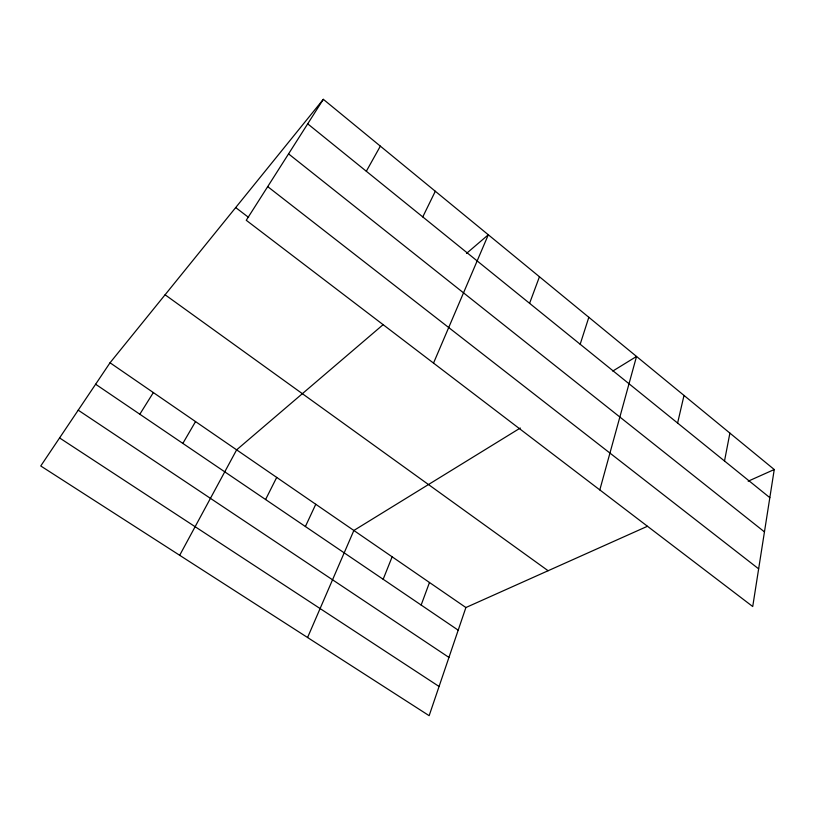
<?xml version="1.0" encoding="UTF-8"?>
<svg xmlns="http://www.w3.org/2000/svg" width="815" height="815" viewBox="0 0 815 815"><rect width="100%" height="100%" fill="white"/><g stroke="black" fill="none" stroke-linecap="round" stroke-linejoin="round"><path stroke-width="1.22" d="M774.25 469.522L752.724 606.533L246.252 220.284L323.321 99.318L774.25 469.522L748.17 481.196M724.504 461.005L729.894 433.111M677.601 423.056L684.009 395.438M599.809 489.917L636.525 356.461L612.778 371.08M580.178 344.246L588.827 317.3M647.395 526.296L465.895 607.532L429.148 715.682L40.75 465.976L110.035 362.777L323.321 99.318M421.151 605.056L429.485 582.481M529.587 303.323L539.448 276.764M383.162 579.282L392.147 556.808M433.519 363.103L488.317 234.771L466.506 253.414M307.571 637.524L353.863 530.473L520.296 428.018M305.391 526.531L315.772 504.271M422.771 216.912L435.312 191.26M265.588 499.534L276.703 477.407M179.677 555.3L236.635 449.849L382.979 324.788M366.322 171.252L380.35 146.14M182.845 443.411L195.539 421.579M139.823 414.224L153.352 392.565M59.577 437.93L439.071 686.475M78.22 410.169L448.943 657.42M95.62 384.242L458.203 630.178M110.035 362.777L465.895 607.532M165.088 294.775L548.108 570.734M235.688 207.56L248.616 217.432M267.697 186.615L758.643 568.85M288.561 153.872L764.45 531.879M307.693 123.829L769.829 497.659"/></g></svg>
